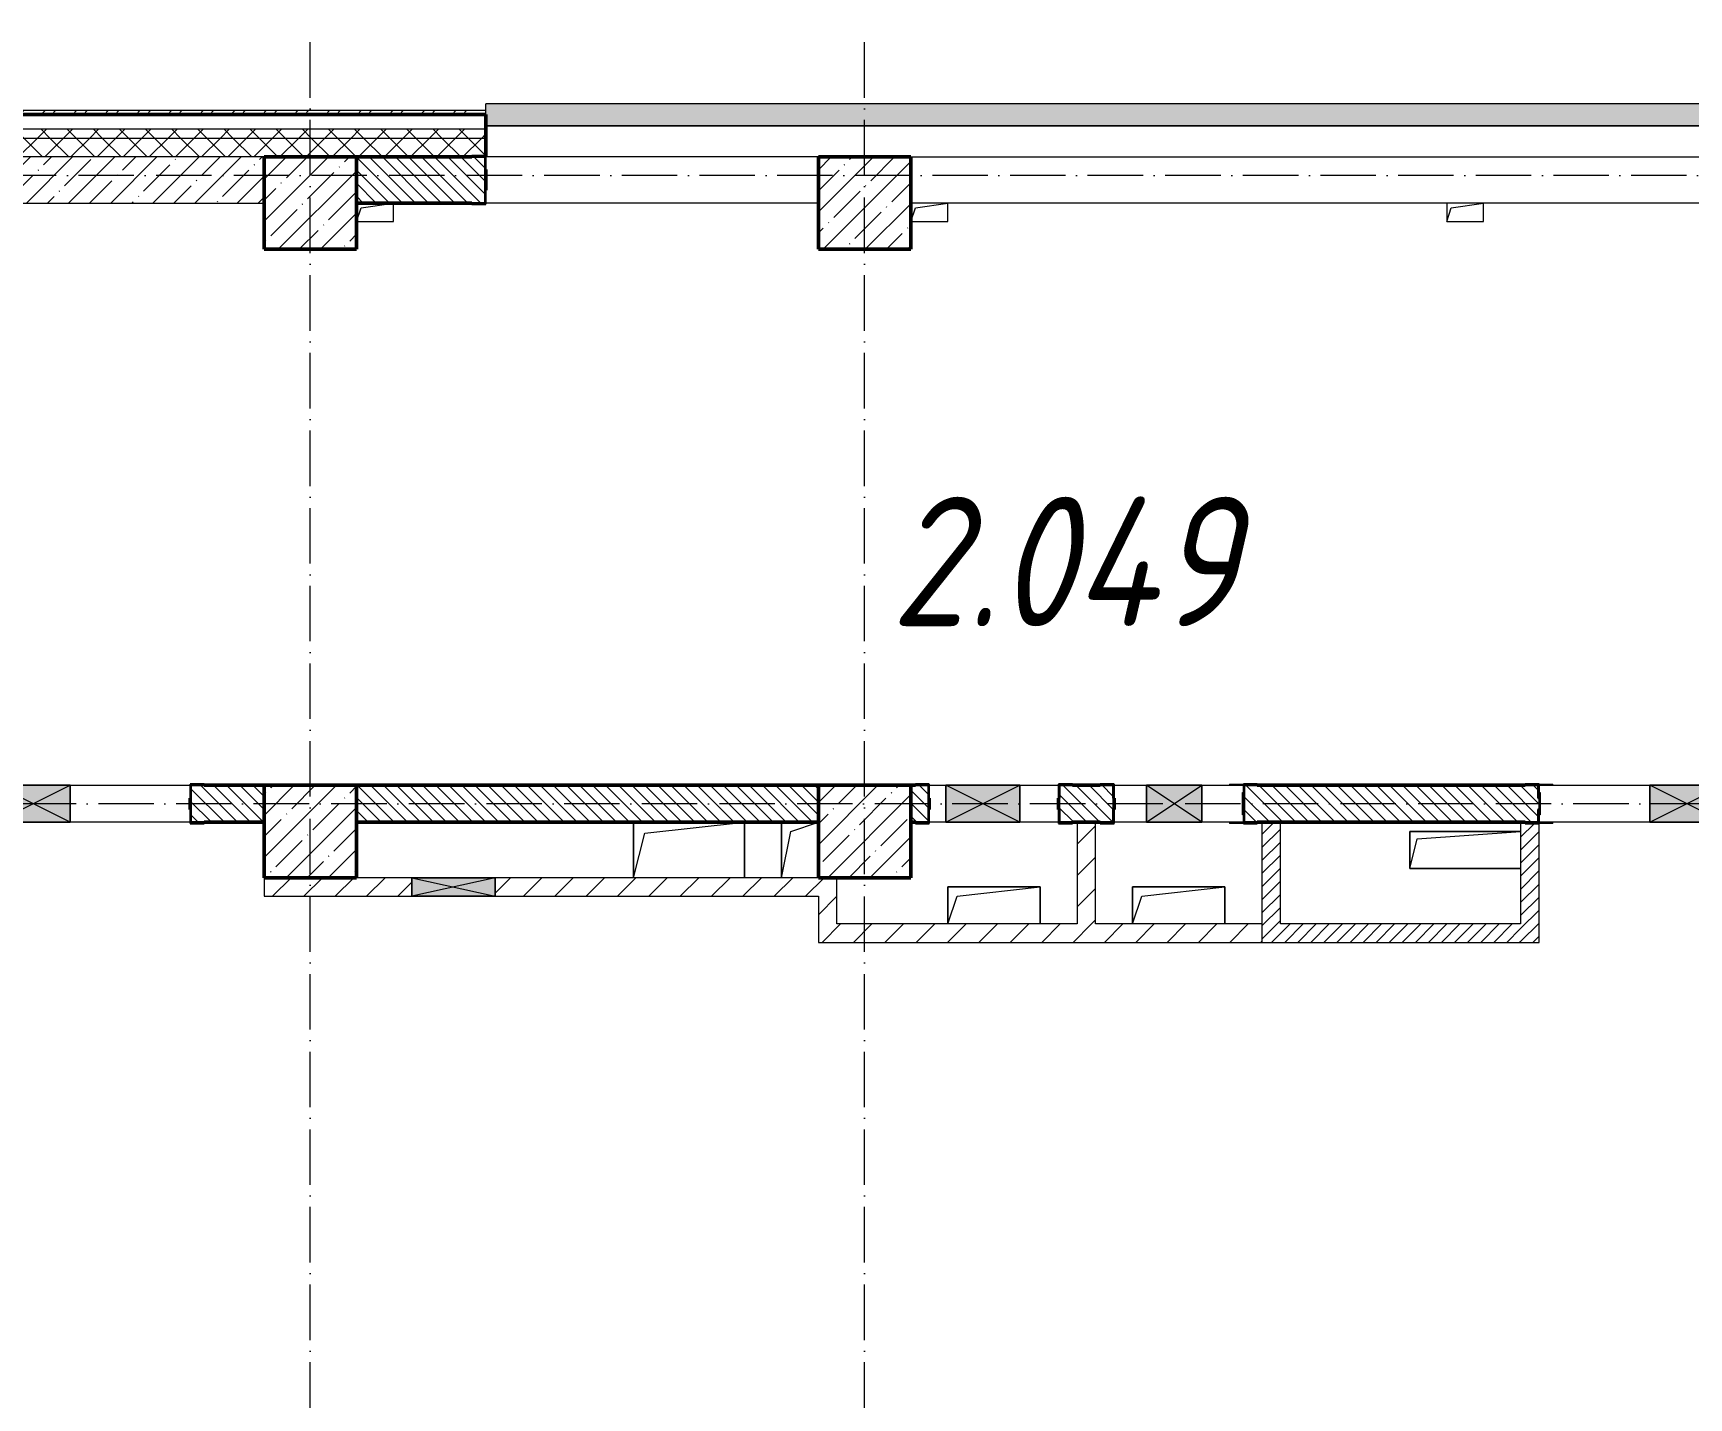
# Model space of a CAD drawing. Header units: millimetres. Extents: x -136833 to 49383, y -8033 to 344618.
# Drawn here: x -106884 to -97924, y 248563 to 255947 of the extents above; entities that cross this region are included whole.
import ezdxf

# ---------------------------------------------------------------- set-up
doc = ezdxf.new("R2010")
doc.units = ezdxf.units.MM
doc.linetypes.add('50_200_ШТРИХ_1Т_ш5_п1_п1_', pattern=[700, 500, -100, 0, -100])
for name, color, linetype, lineweight in [('A-DETL-GENF-OTLN', 7, 'Continuous', 9), ('A-FLOR-____-OTLN', 7, 'Continuous', 9), ('A-GENM-____-MCUT', 7, 'Continuous', 25), ('A-GENM-____-OTLN', 7, 'Continuous', 9), ('A-GENM-____-OTLN-1', 7, 'Continuous', 25), ('A-GLAZ-____-OTLN', 7, 'Continuous', 9), ('A-WALL-____-MCUT-1', 7, 'Continuous', 9), ('A-WALL-____-MCUT-2', 7, 'Continuous', 50), ('A-WALL-____-MCUT-3', 7, 'Continuous', 9), ('A-WALL-____-OTLN', 7, 'Continuous', 9), ('A-WALL-____-PATT-1', 7, 'Continuous', 9), ('A-WALL-FNSH-MCUT-1', 7, 'Continuous', 9), ('I-WALL-____-OTLN', 7, 'Continuous', 9), ('S-COLS-____-MCUT', 7, 'Continuous', 50), ('S-COLS-____-OTLN', 7, 'Continuous', 9), ('S-GRID-____-OTLN-1', 7, '50_200_ШТРИХ_1Т_ш5_п1_п1_', 9), ('Марки помещений', 7, 'Continuous', 9)]:
    doc.layers.add(name, color=color, linetype=linetype, lineweight=lineweight)
doc.layers.add('A-GLAZ-____-OTLN-1', color=7, linetype='Continuous', lineweight=9, true_color=0xc0c0c0)
doc.styles.add('ISOCPEUR_I_3', font='isocpeui.ttf', dxfattribs={"width": 0.85, "height": 2.2})
pattern_1 = [(45, (-131434.41, 245796.49), (-70.71068, 70.71068), []), (135, (-131434.41, 245796.49), (-70.71068, -70.71068), [])]
pattern_2 = [(45, (-131434.41, 245796.49), (-114.04925, 114.04925), []), (45, (-131320.36, 245796.49), (-114.04925, 114.04925), [201.612, -40.322, 3.353, -36.97])]
pattern_3 = [(135, (-131434.413, 245796.486), (-35.35534, -35.35534), [])]
pattern_4 = [(45, (-131434.41, 245796.49), (-84.8528, 84.8528), [])]
pattern_5 = [(45, (-131434.413, 245796.486), (-35.35534, 35.35534), [])]

# ---------------------------------------------------------------- blocks, each defined once
blk = doc.blocks.new('BSC_Колонна _Прямоугольная - 500х500-V70-АР1_План отверстий 2 этажа в осях 1-64_А-ГГ')
at = {"layer": 'S-COLS-____-OTLN'}
h = blk.add_hatch(dxfattribs=at)
h.set_pattern_fill('FP_99', color=256, style=0, pattern_type=2)
h.set_pattern_definition([(45, (-29050, -5831.04), (-114.04925, 114.04925), []), (45, (-28935.95, -5831.04), (-114.04925, 114.04925), [201.613, -40.323, 3.353, -36.97])])
h.paths.add_polyline_path([(-250, -250), (250, -250), (250, 250), (-250, 250)], flags=0)
at = {"layer": 'S-COLS-____-MCUT'}
for p, q in [((250, 250), (-250, 250)), ((-250, 250), (-250, -250)), ((250, -250), (250, 250)), ((-250, -250), (250, -250))]:
    blk.add_line(p, q, dxfattribs=at)
blk = doc.blocks.new('BSC_Колонна _Прямоугольная - 500х500-V86-АР1_План отверстий 2 этажа в осях 1-64_А-ГГ')
at = {"layer": 'S-COLS-____-OTLN'}
h = blk.add_hatch(dxfattribs=at)
h.set_pattern_fill('FP_115', color=256, style=0, pattern_type=2)
h.set_pattern_definition([(45, (-26050, -5831.04), (-114.0493, 114.0493), []), (45, (-25935.95, -5831.04), (-114.0493, 114.0493), [201.613, -40.323, 3.353, -36.97])])
h.paths.add_polyline_path([(-250, -250), (250, -250), (250, 250), (-250, 250)], flags=0)
at = {"layer": 'S-COLS-____-MCUT'}
for p, q in [((250, 250), (-250, 250)), ((-250, 250), (-250, -250)), ((250, -250), (250, 250)), ((-250, -250), (250, -250))]:
    blk.add_line(p, q, dxfattribs=at)
blk = doc.blocks.new('BSC_Колонна _Прямоугольная - 500х500-V99-АР1_План отверстий 2 этажа в осях 1-64_А-ГГ')
at = {"layer": 'S-COLS-____-OTLN'}
h = blk.add_hatch(dxfattribs=at)
h.set_pattern_fill('FP_128', color=256, style=0, pattern_type=2)
h.set_pattern_definition([(45, (-26050, -9231.04), (-114.04925, 114.04925), []), (45, (-25935.95, -9231.04), (-114.04925, 114.04925), [201.613, -40.323, 3.353, -36.97])])
h.paths.add_polyline_path([(-250, -250), (250, -250), (250, 250), (-250, 250)], flags=0)
at = {"layer": 'S-COLS-____-MCUT'}
for p, q in [((250, 250), (-250, 250)), ((-250, 250), (-250, -250)), ((250, -250), (250, 250)), ((-250, -250), (250, -250))]:
    blk.add_line(p, q, dxfattribs=at)
blk = doc.blocks.new('Фахверк_СКБ_Уголок - 250_2700-27497298-АР1_План отверстий 2 этажа в осях 1-64_А-ГГ')
at = {"layer": 'A-GENM-____-MCUT'}
for p, q in [((200, 181), (125, 181)), ((125, 181), (125, 106)), ((200, 175), (200, 181)), ((125, 106), (131, 106)), ((131, 106), (131, 175)), ((131, 175), (200, 175)), ((131, -6), (125, -6)), ((125, -6), (125, -81)), ((125, -81), (200, -81)), ((131, -75), (131, -6)), ((200, -75), (131, -75)), ((200, -81), (200, -75))]:
    blk.add_line(p, q, dxfattribs=at)
blk = doc.blocks.new('Фахверк_СКБ_Уголок - 200_3960_зеркало-28268689-АР1_План отверстий 2 этажа в осях 1-64_А-ГГ')
at = {"layer": 'A-GENM-____-MCUT'}
for p, q in [((200, 156), (125, 156)), ((125, 156), (125, 81)), ((131, 81), (131, 150)), ((131, 150), (200, 150)), ((200, 150), (200, 156)), ((125, 81), (131, 81)), ((131, 19), (125, 19)), ((125, 19), (125, -56)), ((131, -50), (131, 19)), ((125, -56), (200, -56)), ((200, -50), (131, -50)), ((200, -56), (200, -50))]:
    blk.add_line(p, q, dxfattribs=at)
blk = doc.blocks.new('Фахверк_СКБ_Уголок - 200_3960-28268576-АР1_План отверстий 2 этажа в осях 1-64_А-ГГ')
at = {"layer": 'A-GENM-____-MCUT'}
for p, q in [((200, 156), (125, 156)), ((125, 156), (125, 81)), ((131, 81), (131, 150)), ((131, 150), (200, 150)), ((200, 150), (200, 156)), ((125, 81), (131, 81)), ((131, 19), (125, 19)), ((125, 19), (125, -56)), ((131, -50), (131, 19)), ((125, -56), (200, -56)), ((200, -50), (131, -50)), ((200, -56), (200, -50))]:
    blk.add_line(p, q, dxfattribs=at)
blk = doc.blocks.new('154_Стойка_СКБ_Уголок - СМ-2180_200-28268025-АР1_План отверстий 2 этажа в осях 1-64_А-ГГ')
at = {"layer": 'A-GENM-____-MCUT'}
for p, q in [((125, 156), (125, 81)), ((200, 156), (125, 156)), ((131, 81), (131, 150)), ((131, 150), (200, 150)), ((200, 150), (200, 156)), ((125, 81), (131, 81)), ((131, 19), (125, 19)), ((125, 19), (125, -56)), ((131, -50), (131, 19)), ((125, -56), (200, -56)), ((200, -50), (131, -50)), ((200, -56), (200, -50))]:
    blk.add_line(p, q, dxfattribs=at)
blk = doc.blocks.new('Стойка_Влож_Полоса боковая - Полоса-V142-АР1_План отверстий 2 этажа в осях 1-64_А-ГГ')
at = {"layer": 'A-GENM-____-OTLN'}
for p, q in [((-5, 60), (0, 60)), ((-5, -60), (-5, 60)), ((0, -60), (-5, -60))]:
    blk.add_line(p, q, dxfattribs=at)
blk = doc.blocks.new('Стойка_Влож_Уголок_Опорный - Уголок-28213941-АР1_План отверстий 2 этажа в осях 1-64_А-ГГ')
at = {"layer": 'A-GENM-____-OTLN'}
for p, q in [((-212, -6), (-212, 0)), ((0, 0), (0, -6)), ((-212, -75), (-212, -6)), ((-212, -6), (-206, -6)), ((-212, -75), (-206, -75)), ((-6, -6), (0, -6)), ((-6, -75), (0, -75)), ((0, -6), (0, -75))]:
    blk.add_line(p, q, dxfattribs=at)
blk = doc.blocks.new('154_Стойка_СКБ_Уголок - СМ-2480_200-28346303-АР1_План отверстий 2 этажа в осях 1-64_А-ГГ')
at = {"layer": 'A-GENM-____-MCUT'}
for p, q in [((125, 156), (125, 81)), ((200, 156), (125, 156)), ((131, 81), (131, 150)), ((131, 150), (200, 150)), ((200, 150), (200, 156)), ((125, 81), (131, 81)), ((131, 19), (125, 19)), ((125, 19), (125, -56)), ((131, -50), (131, 19)), ((125, -56), (200, -56)), ((200, -50), (131, -50)), ((200, -56), (200, -50))]:
    blk.add_line(p, q, dxfattribs=at)
blk = doc.blocks.new('Стойка_Влож_Полоса боковая - Полоса-28213942-АР1_План отверстий 2 этажа в осях 1-64_А-ГГ')
at = {"layer": 'A-GENM-____-OTLN'}
for p, q in [((-5, 60), (0, 60)), ((-5, -60), (-5, 60)), ((0, 31), (0, -31)), ((0, -60), (-5, -60))]:
    blk.add_line(p, q, dxfattribs=at)
blk = doc.blocks.new('AR_Отверстие прямоугольное _в плите_ - AR_Отверстие прямоугольное _в плите_-V147-АР1_План отверстий 2 этажа в осях 1-64_А-ГГ')
at = {"layer": 'A-GENM-____-OTLN'}
for p, q in [((250, 100), (-250, 100)), ((-250, 100), (-250, -100)), ((-200, 50), (250, 100)), ((250, -100), (250, 100)), ((-250, -100), (-200, 50))]:
    blk.add_line(p, q, dxfattribs=at)
blk = doc.blocks.new('AR_Отверстие прямоугольное _в плите_ - AR_Отверстие прямоугольное _в плите_-V157-АР1_План отверстий 2 этажа в осях 1-64_А-ГГ')
at = {"layer": 'A-GENM-____-OTLN'}
for p, q in [((300, 100), (-300, 100)), ((-300, 100), (-300, -100)), ((-260, 60), (300, 100)), ((-300, -100), (-260, 60)), ((-300, -100), (300, -100))]:
    blk.add_line(p, q, dxfattribs=at)
blk = doc.blocks.new('AR_Отверстие прямоугольное _в плите_ - AR_Отверстие прямоугольное _в плите_-V166-АР1_План отверстий 2 этажа в осях 1-64_А-ГГ')
at = {"layer": 'A-GENM-____-OTLN'}
for p, q in [((-100, -50), (-75, 25)), ((-75, 25), (100, 50)), ((100, -50), (100, 50)), ((-100, -50), (100, -50))]:
    blk.add_line(p, q, dxfattribs=at)
blk = doc.blocks.new('AR_Отверстие прямоугольное _в плите_ - AR_Отверстие прямоугольное _в плите_-V171-АР1_План отверстий 2 этажа в осях 1-64_А-ГГ')
at = {"layer": 'A-GENM-____-OTLN'}
for p, q in [((-100, 50), (-100, -50)), ((-100, -50), (-75, 25)), ((-75, 25), (100, 50)), ((100, -50), (100, 50)), ((-100, -50), (100, -50))]:
    blk.add_line(p, q, dxfattribs=at)
blk = doc.blocks.new('AR_Отверстие прямоугольное _в плите_ - AR_Отверстие прямоугольное _в плите_-V178-АР1_План отверстий 2 этажа в осях 1-64_А-ГГ')
at = {"layer": 'A-GENM-____-OTLN'}
for p, q in [((-100, 150), (-100, -150)), ((-100, -150), (-50, 100)), ((-50, 100), (100, 150))]:
    blk.add_line(p, q, dxfattribs=at)
blk = doc.blocks.new('AR_Отверстие прямоугольное _в плите_ - AR_Отверстие прямоугольное _в плите_-V182-АР1_План отверстий 2 этажа в осях 1-64_А-ГГ')
at = {"layer": 'A-GENM-____-OTLN'}
for p, q in [((-300, 150), (-300, -150)), ((-300, -150), (-240, 90)), ((-240, 90), (300, 150)), ((300, -150), (300, 150))]:
    blk.add_line(p, q, dxfattribs=at)
blk = doc.blocks.new('Отлив_СКБ - Отлив витража_120_НВФ-31885513-АР1_План отверстий 2 этажа в осях 1-64_А-ГГ')
at = {"layer": 'A-GLAZ-____-OTLN-1'}
for points in [[(7800, 2), (7800, 120), (0, 120), (0, 2), (4800.7, 2)], [(7800, 0), (7800, 2), (0, 2), (0, 0), (4800.7, 0)]]:
    blk.add_hatch(color=256, dxfattribs=at).paths.add_polyline_path(points, flags=0)
at = {"layer": 'A-GLAZ-____-OTLN'}
for p, q in [((0, 83), (0, 120)), ((7800, 120), (0, 120)), ((7800, 120), (7800, 83)), ((0, 2), (7800, 2)), ((7800, 0), (0, 0))]:
    blk.add_line(p, q, dxfattribs=at)
blk = doc.blocks.new('AR_Отверстие прямоугольное _в стене_ - AR_Отверстие прямоугольное _в стене__ЭОМ-36402302-АР1_План отверстий 2 этажа в осях 1-64_А-ГГ')
at = {"layer": 'A-GLAZ-____-OTLN'}
blk.add_hatch(color=256, dxfattribs=at).paths.add_polyline_path([(200, 100), (-200, 100), (-200, -100), (200, -100)], flags=0)
at = {"layer": 'A-DETL-GENF-OTLN'}
for p, q in [((-200, -100), (-200, 100)), ((-200, 100), (200, 100)), ((200, 100), (-200, -100)), ((-200, 100), (200, -100)), ((200, 100), (-200, 100)), ((-200, 100), (-200, -100)), ((200, 100), (200, -100)), ((200, -100), (200, 100)), ((200, -100), (-200, -100)), ((-200, -100), (200, -100))]:
    blk.add_line(p, q, dxfattribs=at)
blk = doc.blocks.new('AR_Отверстие прямоугольное _в стене__БезПР - AR_Отверстие прямоугольное _в стене__БезПР-36392850-АР1_План отверстий 2 этажа в осях 1-64_А-ГГ')
at = {"layer": 'A-GLAZ-____-OTLN'}
blk.add_hatch(color=256, dxfattribs=at).paths.add_polyline_path([(150, 100), (-150, 100), (-150, -100), (150, -100), (150, 85.2)], flags=0)
at = {"layer": 'A-DETL-GENF-OTLN'}
for p, q in [((-150, -100), (-150, 100)), ((-150, 100), (150, 100)), ((150, 100), (-150, -100)), ((-150, 100), (150, -100)), ((150, 100), (-150, 100)), ((-150, 100), (-150, -100)), ((150, 100), (150, -100)), ((150, -100), (150, 100)), ((150, -100), (-150, -100)), ((-150, -100), (150, -100))]:
    blk.add_line(p, q, dxfattribs=at)
blk = doc.blocks.new('AR_Отверстие прямоугольное _в стене__БезПР - AR_Отверстие прямоугольное _в стене__БезПР-36428632-АР1_План отверстий 2 этажа в осях 1-64_А-ГГ')
at = {"layer": 'A-GLAZ-____-OTLN'}
blk.add_hatch(color=256, dxfattribs=at).paths.add_polyline_path([(-200, -100), (200, -100), (200, 100), (-200, 100)], flags=0)
at = {"layer": 'A-DETL-GENF-OTLN'}
for p, q in [((-200, -100), (-200, 100)), ((-200, 100), (200, 100)), ((200, 100), (-200, -100)), ((-200, 100), (200, -100)), ((200, 100), (-200, 100)), ((-200, 100), (-200, -100)), ((200, 100), (200, -100)), ((200, -100), (200, 100)), ((200, -100), (-200, -100)), ((-200, -100), (200, -100))]:
    blk.add_line(p, q, dxfattribs=at)
at = {"layer": 'A-GLAZ-____-OTLN'}
blk.add_line((200, 100), (-200, 100), dxfattribs=at)
blk = doc.blocks.new('AR_Отверстие прямоугольное _в стене__БезПР - AR_Отверстие прямоугольное _в стене__БезПР-36427692-АР1_План отверстий 2 этажа в осях 1-64_А-ГГ')
at = {"layer": 'A-GLAZ-____-OTLN'}
blk.add_hatch(color=256, dxfattribs=at).paths.add_polyline_path([(225, -50), (225, 50), (-225, 50), (-225, -50)], flags=0)
at = {"layer": 'A-DETL-GENF-OTLN'}
for p, q in [((-225, -50), (-225, 50)), ((-225, 50), (225, 50)), ((225, 50), (-225, -50)), ((-225, 50), (225, -50)), ((225, 50), (-225, 50)), ((-225, 50), (-225, -50)), ((225, 50), (225, -50)), ((225, -50), (225, 50)), ((225, -50), (-225, -50)), ((-225, -50), (225, -50))]:
    blk.add_line(p, q, dxfattribs=at)
at = {"layer": 'A-GLAZ-____-OTLN'}
blk.add_line((225, 50), (-225, 50), dxfattribs=at)
blk = doc.blocks.new('3эт')
at = {"layer": 'S-GRID-____-OTLN-1', "color": 251, "ltscale": 0.6, "true_color": 0x636466}
for p, q in [((309820.7, -91346.1), (309820.7, -76712.9)), ((312820.7, -91346.1), (312820.7, -76712.9)), ((387845.1, -77482.4), (279340.9, -77482.4)), ((374089.5, -80882.4), (279101.9, -80882.4))]:
    blk.add_line(p, q, dxfattribs=at)

msp = doc.modelspace()

# ---------------------------------------------------------------- hatches: boundary and pattern name
at = {"layer": 'A-WALL-____-PATT-1'}
h = msp.add_hatch(dxfattribs=at)
h.set_pattern_fill('FP_3', color=256, style=0, pattern_type=2)
h.set_pattern_definition([(45, (-131434.41, 245796.49), (-85.5366, 85.5366), []), (45, (-131377.39, 245796.49), (-85.5366, 85.5366), [])])
h.paths.add_polyline_path([(-93119.4, 255507.5), (-93119.4, 255527.5), (-93634.4, 255527.5), (-93634.4, 255507.5)], flags=0)
h.paths.add_polyline_path([(-95434.4, 255507.5), (-95434.4, 255527.5), (-96634.4, 255527.5), (-96634.4, 255507.5), (-96098.8, 255507.5)], flags=0)
h.paths.add_polyline_path([(-104434.4, 255507.5), (-104434.4, 255527.5), (-107584.4, 255527.5), (-107584.4, 255507.5), (-106703.6, 255507.5)], flags=0)
h = msp.add_hatch(dxfattribs=at)
h.set_pattern_fill('FP_1', color=256, style=0, pattern_type=2)
h.set_pattern_definition(pattern_1)
h.paths.add_polyline_path([(-57084.4, 255377.5), (-57084.4, 255427.5), (-63434.4, 255427.5), (-63434.4, 255377.5), (-57214.6, 255377.5)], flags=0)
h.paths.add_polyline_path([(-66051.9, 255377.5), (-65234.4, 255377.5), (-65234.4, 255427.5), (-66434.4, 255427.5), (-66434.4, 255377.5)], flags=0)
h.paths.add_polyline_path([(-68234.4, 255377.5), (-68234.4, 255427.5), (-69434.4, 255427.5), (-69434.4, 255377.5), (-68703.1, 255377.5)], flags=0)
h.paths.add_polyline_path([(-71234.4, 255377.5), (-71234.4, 255427.5), (-72434.4, 255427.5), (-72434.4, 255377.5), (-71354.3, 255377.5)], flags=0)
h.paths.add_polyline_path([(-74234.4, 255377.5), (-74234.4, 255427.5), (-75434.4, 255427.5), (-75434.4, 255377.5), (-74889.2, 255377.5)], flags=0)
h.paths.add_polyline_path([(-78434.4, 255377.5), (-77234.4, 255377.5), (-77234.4, 255427.5), (-78434.4, 255427.5)], flags=0)
h.paths.add_polyline_path([(-81434.4, 255377.5), (-80234.4, 255377.5), (-80234.4, 255427.5), (-81434.4, 255427.5)], flags=0)
h.paths.add_polyline_path([(-83726.6, 255377.5), (-83234.4, 255377.5), (-83234.4, 255427.5), (-84434.4, 255427.5), (-84434.4, 255377.5)], flags=0)
h.paths.add_polyline_path([(-86234.4, 255377.5), (-86234.4, 255427.5), (-87434.4, 255427.5), (-87434.4, 255377.5), (-87261.5, 255377.5)], flags=0)
h.paths.add_polyline_path([(-89234.4, 255377.5), (-89234.4, 255427.5), (-90434.4, 255427.5), (-90434.4, 255377.5), (-89912.7, 255377.5)], flags=0)
h.paths.add_polyline_path([(-93634.4, 255377.5), (-92234.4, 255377.5), (-92234.4, 255427.5), (-93634.4, 255427.5)], flags=0)
h.paths.add_polyline_path([(-95434.4, 255377.5), (-95434.4, 255427.5), (-96634.4, 255427.5), (-96634.4, 255377.5), (-96098.8, 255377.5)], flags=0)
h.paths.add_polyline_path([(-104434.4, 255377.5), (-104434.4, 255427.5), (-107604.4, 255427.5), (-107604.4, 255377.5), (-106703.6, 255377.5)], flags=0)
h = msp.add_hatch(dxfattribs=at)
h.set_pattern_fill('FP_1', color=256, style=0, pattern_type=2)
h.set_pattern_definition(pattern_1)
h.paths.add_polyline_path([(-57084.4, 255277.5), (-57084.4, 255377.5), (-63434.4, 255377.5), (-63434.4, 255283.5), (-63359.4, 255283.5), (-63359.4, 255277.5), (-57214.6, 255277.5)], flags=0)
h.paths.add_polyline_path([(-66051.9, 255277.5), (-65309.4, 255277.5), (-65309.4, 255283.5), (-65234.4, 255283.5), (-65234.4, 255377.5), (-66434.4, 255377.5), (-66434.4, 255283.5), (-66359.4, 255283.5), (-66359.4, 255277.5)], flags=0)
h.paths.add_polyline_path([(-68309.4, 255277.5), (-68309.4, 255283.5), (-68234.4, 255283.5), (-68234.4, 255377.5), (-69434.4, 255377.5), (-69434.4, 255283.5), (-69359.4, 255283.5), (-69359.4, 255277.5), (-68584.4, 255277.5)], flags=0)
h.paths.add_polyline_path([(-72084.4, 255277.5), (-71309.4, 255277.5), (-71309.4, 255283.5), (-71234.4, 255283.5), (-71234.4, 255377.5), (-72434.4, 255377.5), (-72434.4, 255283.5), (-72359.4, 255283.5), (-72359.4, 255277.5), (-72238, 255277.5)], flags=0)
h.paths.add_polyline_path([(-74889.2, 255277.5), (-74309.4, 255277.5), (-74309.4, 255283.5), (-74234.4, 255283.5), (-74234.4, 255377.5), (-75434.4, 255377.5), (-75434.4, 255283.5), (-75359.4, 255283.5), (-75359.4, 255277.5)], flags=0)
h.paths.add_polyline_path([(-77584.4, 255277.5), (-77309.4, 255277.5), (-77309.4, 255283.5), (-77234.4, 255283.5), (-77234.4, 255377.5), (-78434.4, 255377.5), (-78434.4, 255283.5), (-78359.4, 255283.5), (-78359.4, 255277.5), (-78084.4, 255277.5)], flags=0)
h.paths.add_polyline_path([(-80584.4, 255277.5), (-80309.4, 255277.5), (-80309.4, 255283.5), (-80234.4, 255283.5), (-80234.4, 255377.5), (-81434.4, 255377.5), (-81434.4, 255283.5), (-81359.4, 255283.5), (-81359.4, 255277.5), (-81075.4, 255277.5)], flags=0)
h.paths.add_polyline_path([(-83309.4, 255277.5), (-83309.4, 255283.5), (-83234.4, 255283.5), (-83234.4, 255377.5), (-84434.4, 255377.5), (-84434.4, 255283.5), (-84359.4, 255283.5), (-84359.4, 255277.5), (-83726.6, 255277.5)], flags=0)
h.paths.add_polyline_path([(-86309.4, 255277.5), (-86309.4, 255283.5), (-86234.4, 255283.5), (-86234.4, 255377.5), (-87434.4, 255377.5), (-87434.4, 255283.5), (-87359.4, 255283.5), (-87359.4, 255277.5), (-86584.4, 255277.5)], flags=0)
h.paths.add_polyline_path([(-90359.4, 255277.5), (-89309.4, 255277.5), (-89309.4, 255283.5), (-89234.4, 255283.5), (-89234.4, 255377.5), (-90434.4, 255377.5), (-90434.4, 255283.5), (-90359.4, 255283.5)], flags=0)
h.paths.add_polyline_path([(-92584.4, 255277.5), (-92309.4, 255277.5), (-92309.4, 255283.5), (-92234.4, 255283.5), (-92234.4, 255377.5), (-93634.4, 255377.5), (-93634.4, 255277.5), (-93134.4, 255277.5)], flags=0)
h.paths.add_polyline_path([(-96098.8, 255277.5), (-95509.4, 255277.5), (-95509.4, 255283.5), (-95434.4, 255283.5), (-95434.4, 255377.5), (-96634.4, 255377.5), (-96634.4, 255277.5), (-96134.4, 255277.5)], flags=0)
h.paths.add_polyline_path([(-104509.4, 255277.5), (-104509.4, 255283.5), (-104434.4, 255283.5), (-104434.4, 255377.5), (-107604.4, 255377.5), (-107604.4, 255277.5), (-105134.4, 255277.5)], flags=0)
h = msp.add_hatch(dxfattribs=at)
h.set_pattern_fill('FP_25', color=256, style=0, pattern_type=2)
h.set_pattern_definition(pattern_2)
h.paths.add_polyline_path([(-105634.4, 255027.5), (-105634.4, 255277.5), (-107884.4, 255277.5), (-107884.4, 255027.5), (-106703.6, 255027.5)], flags=0)
h = msp.add_hatch(dxfattribs=at)
h.set_pattern_fill('FP_6', color=256, style=0, pattern_type=2)
h.set_pattern_definition(pattern_3)
h.paths.add_polyline_path([(-104509.4, 255027.5), (-104440.4, 255027.5), (-104440.4, 255096.5), (-104434.4, 255096.5), (-104434.4, 255208.5), (-104440.4, 255208.5), (-104440.4, 255277.5), (-105134.4, 255277.5), (-105134.4, 255027.5)], flags=0)
h = msp.add_hatch(dxfattribs=at)
h.set_pattern_fill('FP_6', color=256, style=0, pattern_type=2)
h.set_pattern_definition(pattern_3)
h.paths.add_polyline_path([(-106028.4, 251677.5), (-105634.4, 251677.5), (-105634.4, 251877.5), (-106028.4, 251877.5), (-106028.4, 251808.5), (-106034.4, 251808.5), (-106034.4, 251746.5), (-106028.4, 251746.5), (-106028.4, 251680.5)], flags=0)
h.paths.add_polyline_path([(-107809.4, 251677.5), (-107740.4, 251677.5), (-107740.4, 251746.5), (-107734.4, 251746.5), (-107734.4, 251808.5), (-107740.4, 251808.5), (-107740.4, 251877.5), (-108584.4, 251877.5), (-108584.4, 251677.5), (-108471.1, 251677.5)], flags=0)
h.paths.add_polyline_path([(-109134.4, 251677.5), (-108984.4, 251677.5), (-108984.4, 251877.5), (-109134.4, 251877.5)], flags=0)
h = msp.add_hatch(dxfattribs=at)
h.set_pattern_fill('FP_6', color=256, style=0, pattern_type=2)
h.set_pattern_definition(pattern_3)
h.paths.add_polyline_path([(-102634.4, 251677.5), (-102634.4, 251877.5), (-105134.4, 251877.5), (-105134.4, 251677.5), (-103168.7, 251677.5)], flags=0)
h = msp.add_hatch(dxfattribs=at)
h.set_pattern_fill('FP_6', color=256, style=0, pattern_type=2)
h.set_pattern_definition(pattern_3)
h.paths.add_polyline_path([(-96959.4, 251677.5), (-96634.4, 251677.5), (-96634.4, 251877.5), (-97028.4, 251877.5), (-97028.4, 251808.5), (-97034.4, 251808.5), (-97034.4, 251746.5), (-97028.4, 251746.5), (-97028.4, 251677.5)], flags=0)
h.paths.add_polyline_path([(-98809.4, 251677.5), (-98740.4, 251677.5), (-98740.4, 251746.5), (-98734.4, 251746.5), (-98734.4, 251808.5), (-98740.4, 251808.5), (-98740.4, 251877.5), (-100328.4, 251877.5), (-100328.4, 251808.5), (-100334.4, 251808.5), (-100334.4, 251746.5), (-100328.4, 251746.5), (-100328.4, 251677.5), (-99633.7, 251677.5)], flags=0)
h.paths.add_polyline_path([(-101328.4, 251677.5), (-101040.4, 251677.5), (-101040.4, 251746.5), (-101034.4, 251746.5), (-101034.4, 251808.5), (-101040.4, 251808.5), (-101040.4, 251877.5), (-101328.4, 251877.5), (-101328.4, 251808.5), (-101334.4, 251808.5), (-101334.4, 251746.5), (-101328.4, 251746.5), (-101328.4, 251681.5)], flags=0)
h.paths.add_polyline_path([(-102134.4, 251677.5), (-102040.4, 251677.5), (-102040.4, 251746.5), (-102034.4, 251746.5), (-102034.4, 251808.5), (-102040.4, 251808.5), (-102040.4, 251877.5), (-102134.4, 251877.5), (-102134.4, 251771.5)], flags=0)
h = msp.add_hatch(dxfattribs=at)
h.set_pattern_fill('FP_4', color=256, style=0, pattern_type=2)
h.set_pattern_definition(pattern_4)
h.paths.add_polyline_path([(-101134.4, 251127.5), (-101134.4, 251677.5), (-101234.4, 251677.5), (-101234.4, 251127.5)], flags=0)
h = msp.add_hatch(dxfattribs=at)
h.set_pattern_fill('FP_5', color=256, style=0, pattern_type=2)
h.set_pattern_definition(pattern_5)
h.paths.add_polyline_path([(-100134.4, 251027.5), (-100134.4, 251677.5), (-100234.4, 251677.5), (-100234.4, 251027.5)], flags=0)
h = msp.add_hatch(dxfattribs=at)
h.set_pattern_fill('FP_5', color=256, style=0, pattern_type=2)
h.set_pattern_definition(pattern_5)
h.paths.add_polyline_path([(-98734.4, 251027.5), (-98735.5, 251671.5), (-98809.4, 251671.5), (-98809.4, 251677.5), (-98834.4, 251677.5), (-98834.4, 251027.5)], flags=0)
h = msp.add_hatch(dxfattribs=at)
h.set_pattern_fill('FP_4', color=256, style=0, pattern_type=2)
h.set_pattern_definition(pattern_4)
h.paths.add_polyline_path([(-104834.4, 251277.5), (-104834.4, 251377.5), (-105634.4, 251377.5), (-105634.4, 251277.5), (-105134.4, 251277.5)], flags=0)
h.paths.add_polyline_path([(-104384.4, 251277.5), (-102534.4, 251277.5), (-102534.4, 251377.5), (-104384.4, 251377.5), (-104384.4, 251335.9)], flags=0)
h = msp.add_hatch(dxfattribs=at)
h.set_pattern_fill('FP_4', color=256, style=0, pattern_type=2)
h.set_pattern_definition(pattern_4)
h.paths.add_polyline_path([(-102534.4, 251127.5), (-102534.4, 251277.5), (-102634.4, 251277.5), (-102634.4, 251127.5)], flags=0)
h = msp.add_hatch(dxfattribs=at)
h.set_pattern_fill('FP_4', color=256, style=0, pattern_type=2)
h.set_pattern_definition(pattern_4)
h.paths.add_polyline_path([(-101401.2, 251027.5), (-100234.4, 251027.5), (-100234.4, 251127.5), (-102634.4, 251127.5), (-102634.4, 251027.5)], flags=0)
h = msp.add_hatch(dxfattribs=at)
h.set_pattern_fill('FP_5', color=256, style=0, pattern_type=2)
h.set_pattern_definition(pattern_5)
h.paths.add_polyline_path([(-98834.4, 251027.5), (-98834.4, 251127.5), (-100134.4, 251127.5), (-100134.4, 251027.5), (-99633.7, 251027.5)], flags=0)
at = {"layer": 'S-COLS-____-OTLN'}
h = msp.add_hatch(dxfattribs=at)
h.set_pattern_fill('FP_25', color=256, style=0, pattern_type=2)
h.set_pattern_definition(pattern_2)
h.paths.add_polyline_path([(-102634.4, 254777.5), (-102134.4, 254777.5), (-102134.4, 255277.5), (-102634.4, 255277.5)], flags=0)

# ---------------------------------------------------------------- linework, layer by layer
at = {"layer": 'A-FLOR-____-OTLN'}
for p, q in [((-103634.4, 251377.5), (-103634.4, 251677.5)), ((-103034.4, 251677.5), (-103034.4, 251377.5)), ((-102834.4, 251377.5), (-102834.4, 251677.5)), ((-99434.4, 251627.5), (-98834.4, 251627.5)), ((-99434.4, 251427.5), (-99434.4, 251627.5)), ((-98834.4, 251427.5), (-99434.4, 251427.5)), ((-101934.4, 251327.5), (-101434.4, 251327.5)), ((-101934.4, 251127.5), (-101934.4, 251327.5)), ((-101434.4, 251327.5), (-101434.4, 251127.5)), ((-100934.4, 251327.5), (-100434.4, 251327.5)), ((-100934.4, 251127.5), (-100934.4, 251327.5)), ((-100434.4, 251327.5), (-100434.4, 251127.5))]:
    msp.add_line(p, q, dxfattribs=at)
at = {"layer": 'A-WALL-____-MCUT-1'}
for p, q in [((-105634.4, 255277.5), (-108784.4, 255277.5)), ((-108784.4, 255027.5), (-105634.4, 255027.5))]:
    msp.add_line(p, q, dxfattribs=at)
at = {"layer": 'A-WALL-____-MCUT-2'}
for p, q in [((-104434.4, 255507.5), (-107604.4, 255507.5)), ((-104434.4, 255283.5), (-104434.4, 255507.5)), ((-105134.4, 255277.5), (-104509.4, 255277.5)), ((-104434.4, 255096.5), (-104434.4, 255208.5)), ((-105134.4, 255027.5), (-104509.4, 255027.5)), ((-106034.4, 251808.5), (-106034.4, 251746.5)), ((-105634.4, 251877.5), (-105959.4, 251877.5)), ((-102634.4, 251877.5), (-105134.4, 251877.5)), ((-102109.4, 251877.5), (-102134.4, 251877.5)), ((-102034.4, 251746.5), (-102034.4, 251808.5)), ((-101334.4, 251808.5), (-101334.4, 251746.5)), ((-101109.4, 251877.5), (-101259.4, 251877.5)), ((-101034.4, 251746.5), (-101034.4, 251808.5)), ((-100334.4, 251808.5), (-100334.4, 251746.5)), ((-98809.4, 251877.5), (-100259.4, 251877.5)), ((-105959.4, 251677.5), (-105634.4, 251677.5)), ((-105134.4, 251677.5), (-102634.4, 251677.5)), ((-102134.4, 251677.5), (-102109.4, 251677.5)), ((-101259.4, 251677.5), (-101109.4, 251677.5)), ((-100259.4, 251677.5), (-98809.4, 251677.5))]:
    msp.add_line(p, q, dxfattribs=at)
at = {"layer": 'A-WALL-____-MCUT-3'}
for p, q in [((-104434.4, 255427.5), (-107604.4, 255427.5)), ((-104434.4, 255377.5), (-107604.4, 255377.5))]:
    msp.add_line(p, q, dxfattribs=at)
at = {"layer": 'A-WALL-____-OTLN'}
for p, q in [((-102634.4, 255277.5), (-104434.4, 255277.5)), ((-102134.4, 255277.5), (-96634.4, 255277.5)), ((-102634.4, 255027.5), (-104434.4, 255027.5)), ((-96634.4, 255027.5), (-102134.4, 255027.5))]:
    msp.add_line(p, q, dxfattribs=at)
at = {"layer": 'A-WALL-FNSH-MCUT-1'}
for p, q in [((-104434.4, 255527.5), (-107584.4, 255527.5)), ((-104434.4, 255507.5), (-104434.4, 255527.5)), ((-101234.4, 251677.5), (-101234.4, 251127.5)), ((-101134.4, 251127.5), (-101134.4, 251677.5)), ((-100234.4, 251677.5), (-100234.4, 251027.5)), ((-100134.4, 251127.5), (-100134.4, 251677.5)), ((-98834.4, 251677.5), (-98834.4, 251127.5)), ((-98734.4, 251027.5), (-98734.4, 251671.5)), ((-105634.4, 251377.5), (-105634.4, 251277.5)), ((-104834.4, 251377.5), (-105134.4, 251377.5)), ((-102634.4, 251377.5), (-104384.4, 251377.5)), ((-102534.4, 251127.5), (-102534.4, 251377.5)), ((-105634.4, 251277.5), (-104834.4, 251277.5)), ((-104384.4, 251277.5), (-102634.4, 251277.5)), ((-102634.4, 251277.5), (-102634.4, 251027.5)), ((-101234.4, 251127.5), (-102534.4, 251127.5)), ((-100234.4, 251127.5), (-101134.4, 251127.5)), ((-98834.4, 251127.5), (-100134.4, 251127.5)), ((-102634.4, 251027.5), (-98734.4, 251027.5))]:
    msp.add_line(p, q, dxfattribs=at)
at = {"layer": 'I-WALL-____-OTLN'}
for p, q in [((-106684.4, 251877.5), (-106034.4, 251877.5)), ((-102034.4, 251877.5), (-101944.4, 251877.5)), ((-101544.4, 251877.5), (-101334.4, 251877.5)), ((-101034.4, 251877.5), (-100859.4, 251877.5)), ((-100559.4, 251877.5), (-100334.4, 251877.5)), ((-98734.4, 251877.5), (-98134.4, 251877.5)), ((-106034.4, 251677.5), (-106684.4, 251677.5)), ((-101944.4, 251677.5), (-102034.4, 251677.5)), ((-101334.4, 251677.5), (-101544.4, 251677.5)), ((-100859.4, 251677.5), (-101034.4, 251677.5)), ((-100334.4, 251677.5), (-100559.4, 251677.5)), ((-98134.4, 251677.5), (-98734.4, 251677.5))]:
    msp.add_line(p, q, dxfattribs=at)
at = {"layer": 'S-COLS-____-MCUT'}
for p, q in [((-102134.4, 255277.5), (-102634.4, 255277.5)), ((-102634.4, 255277.5), (-102634.4, 254777.5)), ((-102134.4, 254777.5), (-102134.4, 255277.5)), ((-102634.4, 254777.5), (-102134.4, 254777.5))]:
    msp.add_line(p, q, dxfattribs=at)

# ---------------------------------------------------------------- block references
msp.add_blockref('3эт', (-415205.1, 332659.9))
at = {"layer": 'A-GENM-____-OTLN'}
for name, p in [('AR_Отверстие прямоугольное _в плите_ - AR_Отверстие прямоугольное _в плите_-V166-АР1_План отверстий 2 этажа в осях 1-64_А-ГГ', (-105034.4, 254977.5)), ('AR_Отверстие прямоугольное _в плите_ - AR_Отверстие прямоугольное _в плите_-V166-АР1_План отверстий 2 этажа в осях 1-64_А-ГГ', (-102034.4, 254977.5)), ('AR_Отверстие прямоугольное _в плите_ - AR_Отверстие прямоугольное _в плите_-V171-АР1_План отверстий 2 этажа в осях 1-64_А-ГГ', (-99134.4, 254977.5)), ('Стойка_Влож_Полоса боковая - Полоса-V142-АР1_План отверстий 2 этажа в осях 1-64_А-ГГ', (-100334.4, 251777.5)), ('AR_Отверстие прямоугольное _в плите_ - AR_Отверстие прямоугольное _в плите_-V182-АР1_План отверстий 2 этажа в осях 1-64_А-ГГ', (-103334.4, 251527.5)), ('AR_Отверстие прямоугольное _в плите_ - AR_Отверстие прямоугольное _в плите_-V178-АР1_План отверстий 2 этажа в осях 1-64_А-ГГ', (-102734.4, 251527.5)), ('AR_Отверстие прямоугольное _в плите_ - AR_Отверстие прямоугольное _в плите_-V157-АР1_План отверстий 2 этажа в осях 1-64_А-ГГ', (-99134.4, 251527.5)), ('AR_Отверстие прямоугольное _в плите_ - AR_Отверстие прямоугольное _в плите_-V147-АР1_План отверстий 2 этажа в осях 1-64_А-ГГ', (-101684.4, 251227.5)), ('AR_Отверстие прямоугольное _в плите_ - AR_Отверстие прямоугольное _в плите_-V147-АР1_План отверстий 2 этажа в осях 1-64_А-ГГ', (-100684.4, 251227.5))]:
    msp.add_blockref(name, p, dxfattribs=at)
for name, p, rotation in [('Стойка_Влож_Уголок_Опорный - Уголок-28213941-АР1_План отверстий 2 этажа в осях 1-64_А-ГГ', (-100334.4, 251671.5), 269.9999999999995), ('Стойка_Влож_Уголок_Опорный - Уголок-28213941-АР1_План отверстий 2 этажа в осях 1-64_А-ГГ', (-98734.4, 251883.5), 89.99999999999955), ('Стойка_Влож_Полоса боковая - Полоса-28213942-АР1_План отверстий 2 этажа в осях 1-64_А-ГГ', (-98734.4, 251777.5), 180)]:
    msp.add_blockref(name, p, dxfattribs=dict(at, rotation=rotation))
at = {"layer": 'A-GENM-____-OTLN-1', "rotation": 180}
for name, p in [('Фахверк_СКБ_Уголок - 250_2700-27497298-АР1_План отверстий 2 этажа в осях 1-64_А-ГГ', (-104309.4, 255202.5)), ('Фахверк_СКБ_Уголок - 200_3960_зеркало-28268689-АР1_План отверстий 2 этажа в осях 1-64_А-ГГ', (-101909.4, 251827.5)), ('Фахверк_СКБ_Уголок - 200_3960_зеркало-28268689-АР1_План отверстий 2 этажа в осях 1-64_А-ГГ', (-100909.4, 251827.5)), ('154_Стойка_СКБ_Уголок - СМ-2480_200-28346303-АР1_План отверстий 2 этажа в осях 1-64_А-ГГ', (-98609.4, 251827.5))]:
    msp.add_blockref(name, p, dxfattribs=at)
at = {"layer": 'A-GENM-____-OTLN-1'}
for name, p in [('Фахверк_СКБ_Уголок - 200_3960-28268576-АР1_План отверстий 2 этажа в осях 1-64_А-ГГ', (-106159.4, 251727.5)), ('Фахверк_СКБ_Уголок - 200_3960-28268576-АР1_План отверстий 2 этажа в осях 1-64_А-ГГ', (-101459.4, 251727.5)), ('154_Стойка_СКБ_Уголок - СМ-2180_200-28268025-АР1_План отверстий 2 этажа в осях 1-64_А-ГГ', (-100459.4, 251727.5))]:
    msp.add_blockref(name, p, dxfattribs=at)
at = {"layer": 'A-GLAZ-____-OTLN'}
for name, p in [('Отлив_СКБ - Отлив витража_120_НВФ-31885513-АР1_План отверстий 2 этажа в осях 1-64_А-ГГ', (-104434.4, 255444.5)), ('AR_Отверстие прямоугольное _в стене__БезПР - AR_Отверстие прямоугольное _в стене__БезПР-36427692-АР1_План отверстий 2 этажа в осях 1-64_А-ГГ', (-104609.4, 251327.5))]:
    msp.add_blockref(name, p, dxfattribs=at)
at = {"layer": 'A-GLAZ-____-OTLN', "rotation": 180}
for name, p in [('AR_Отверстие прямоугольное _в стене__БезПР - AR_Отверстие прямоугольное _в стене__БезПР-36428632-АР1_План отверстий 2 этажа в осях 1-64_А-ГГ', (-106884.4, 251777.5)), ('AR_Отверстие прямоугольное _в стене_ - AR_Отверстие прямоугольное _в стене__ЭОМ-36402302-АР1_План отверстий 2 этажа в осях 1-64_А-ГГ', (-101744.4, 251777.5)), ('AR_Отверстие прямоугольное _в стене__БезПР - AR_Отверстие прямоугольное _в стене__БезПР-36392850-АР1_План отверстий 2 этажа в осях 1-64_А-ГГ', (-100709.4, 251777.5)), ('AR_Отверстие прямоугольное _в стене__БезПР - AR_Отверстие прямоугольное _в стене__БезПР-36428632-АР1_План отверстий 2 этажа в осях 1-64_А-ГГ', (-97934.4, 251777.5))]:
    msp.add_blockref(name, p, dxfattribs=at)
at = {"layer": 'S-COLS-____-OTLN'}
for name, p in [('BSC_Колонна _Прямоугольная - 500х500-V99-АР1_План отверстий 2 этажа в осях 1-64_А-ГГ', (-105384.4, 255027.5)), ('BSC_Колонна _Прямоугольная - 500х500-V86-АР1_План отверстий 2 этажа в осях 1-64_А-ГГ', (-105384.4, 251627.5)), ('BSC_Колонна _Прямоугольная - 500х500-V70-АР1_План отверстий 2 этажа в осях 1-64_А-ГГ', (-102384.4, 251627.5))]:
    msp.add_blockref(name, p, dxfattribs=at)

# ---------------------------------------------------------------- texts
at = {"layer": 'Марки помещений', "insert": (-102243.6, 253438.3), "char_height": 700, "width": 817.721, "attachment_point": 1, "style": 'ISOCPEUR_I_3'}
msp.add_mtext('2.049', dxfattribs=at)

doc.saveas('drawing.dxf')
